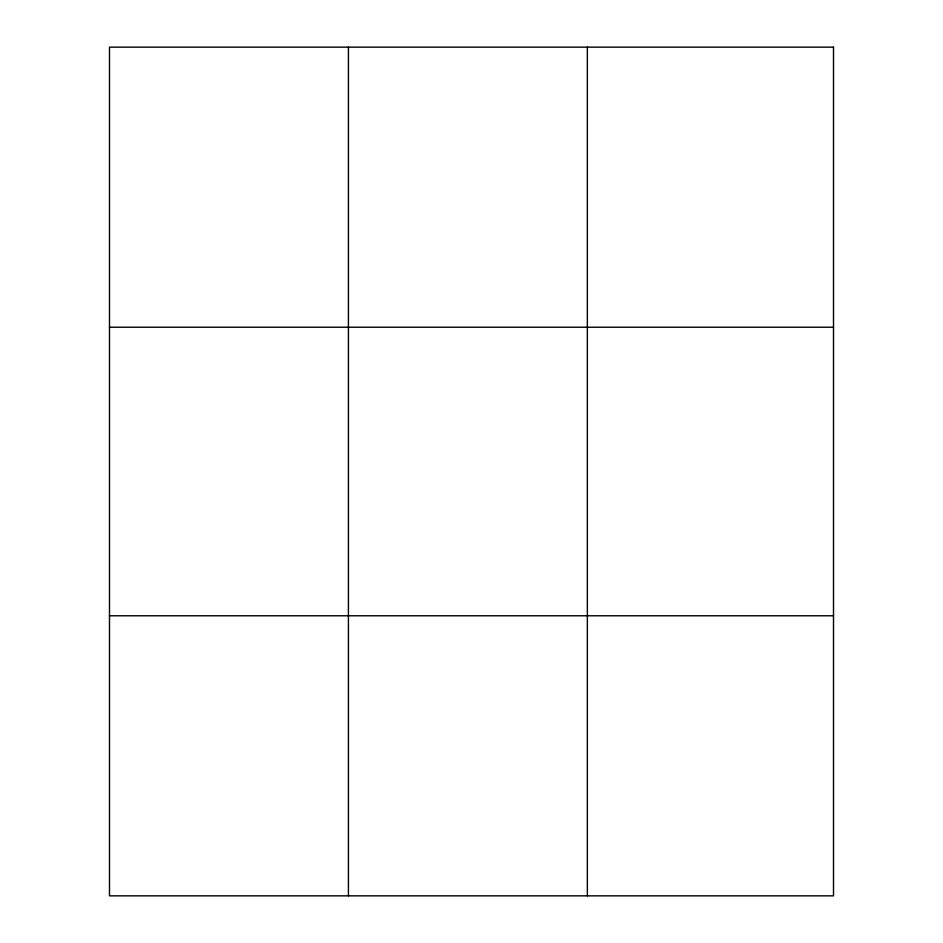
<?xml version="1.0" encoding="UTF-8"?>
<svg xmlns="http://www.w3.org/2000/svg" width="943" height="943" viewBox="0 0 943 943"><rect width="100%" height="100%" fill="white"/><g stroke="black" fill="none" stroke-linecap="round" stroke-linejoin="round"><path stroke-width="1.41" d="M348.415 47.15L348.415 895.85M587.348 47.15L587.348 895.85M109.494 327.221L833.506 327.221M109.494 615.779L833.506 615.779M833.506 47.15L833.506 895.85L109.494 895.85L109.494 47.15L833.506 47.15"/></g></svg>
